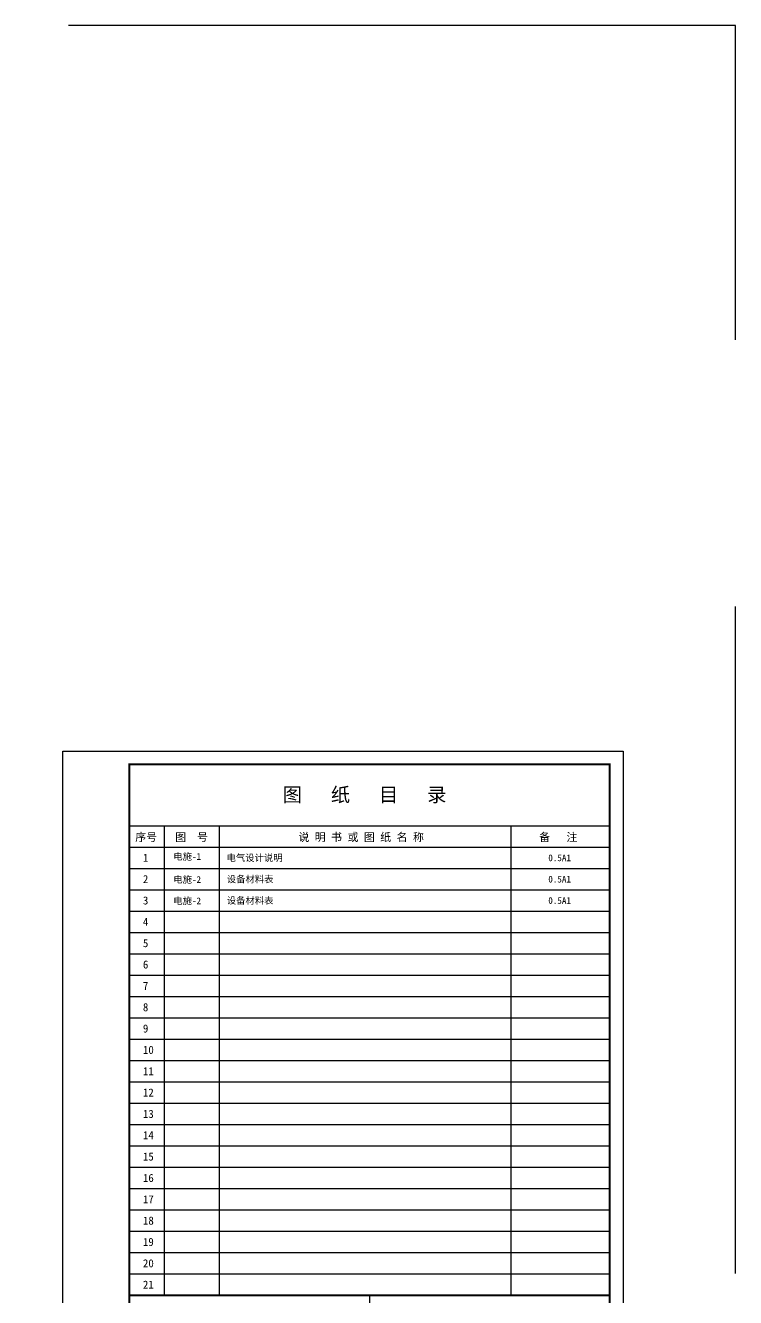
# Model space of a CAD drawing. Header units: millimetres. Extents: x 451834 to 908217, y 418823 to 838421.
# Drawn here: x 453639.1 to 453905.2, y 419163.8 to 419640.6 of the extents above; entities that cross this region are included whole.
import ezdxf

# ---------------------------------------------------------------- set-up
doc = ezdxf.new("R2010")
doc.units = ezdxf.units.MM
doc.header["$LTSCALE"] = 1000
doc.linetypes.add('DASH', pattern=[0.35, 0.25, -0.1])
doc.layers.add('DOTLN', color=2, linetype='DASH')
doc.layers.add('图框', color=7, linetype='Continuous')
doc.styles.add('广建图框1', font='SimSun.ttf')
doc.styles.add('广建图框2', font='simhei_0.ttf')

msp = doc.modelspace()

# ---------------------------------------------------------------- linework, layer by layer
for p, q in [((453678.017, 419340.613), (453858.017, 419340.613)), ((453691.017, 419340.613), (453691.017, 419164.613)), ((453711.638, 419340.613), (453711.638, 419164.613)), ((453821.017, 419340.613), (453821.017, 419164.613)), ((453678.017, 419332.613), (453858.017, 419332.613)), ((453678.017, 419324.613), (453858.017, 419324.613)), ((453678.017, 419316.613), (453858.017, 419316.613)), ((453678.017, 419308.613), (453858.017, 419308.613)), ((453678.017, 419300.613), (453858.017, 419300.613)), ((453678.017, 419292.613), (453858.017, 419292.613)), ((453678.017, 419284.613), (453858.017, 419284.613)), ((453678.017, 419276.613), (453858.017, 419276.613)), ((453678.017, 419268.613), (453858.017, 419268.613)), ((453678.017, 419260.613), (453858.017, 419260.613)), ((453678.017, 419252.613), (453858.017, 419252.613)), ((453678.017, 419244.613), (453858.017, 419244.613)), ((453678.017, 419236.613), (453858.017, 419236.613)), ((453678.017, 419228.613), (453858.017, 419228.613)), ((453678.017, 419220.613), (453858.017, 419220.613)), ((453678.017, 419212.613), (453858.017, 419212.613)), ((453678.017, 419204.613), (453858.017, 419204.613)), ((453678.017, 419196.613), (453858.017, 419196.613)), ((453678.017, 419188.613), (453858.017, 419188.613)), ((453678.017, 419180.613), (453858.017, 419180.613)), ((453678.017, 419172.613), (453858.017, 419172.613)), ((453768.017, 419164.613), (453768.017, 419120.886))]:
    msp.add_line(p, q)
for points in [[(453863.017, 419071.613), (453653.017, 419071.613), (453653.017, 419368.613), (453863.017, 419368.613)], [(453678.017, 419164.613), (453858.017, 419164.613), (453858.017, 419076.613), (453678.017, 419076.613)]]:
    msp.add_lwpolyline(points, close=True)
at = {"const_width": 0.7}
msp.add_lwpolyline([(453678.017, 419363.613), (453678.017, 419076.613), (453858.017, 419076.613), (453858.017, 419363.613)], close=True, dxfattribs=at)
msp.add_lwpolyline([(453678.017, 419164.613), (453858.017, 419164.613)], dxfattribs=at)
at = {"layer": 'DOTLN', "linetype": 'DASH'}
msp.add_lwpolyline([(451834.349, 418822.772), (453905.177, 418822.772), (453905.177, 419640.592), (451834.349, 419640.592)], close=True, dxfattribs=at)

# ---------------------------------------------------------------- texts
at = {"style": '广建图框1'}
for s, p in [('1', (453683.08, 419327.091)), ('2', (453683.08, 419319.091)), ('3', (453683.08, 419311.091)), ('4', (453683.08, 419303.091)), ('5', (453683.08, 419295.091)), ('6', (453683.08, 419287.091)), ('7', (453683.08, 419279.091)), ('8', (453683.08, 419271.091)), ('9', (453683.08, 419263.091)), ('10', (453683.08, 419255.091)), ('11', (453683.08, 419247.091)), ('12', (453683.08, 419239.091)), ('13', (453683.08, 419231.091)), ('14', (453683.08, 419223.091)), ('15', (453683.08, 419215.091)), ('16', (453683.08, 419207.091)), ('17', (453683.08, 419199.091)), ('18', (453683.08, 419191.091)), ('19', (453683.08, 419183.091)), ('20', (453683.08, 419175.091)), ('21', (453683.08, 419167.091))]:
    msp.add_text(s, height=3, dxfattribs=at).set_placement(p)
at = {"layer": '图框', "style": '广建图框2'}
for s, height, p in [('图   纸   目   录', 5.3, (453735.47, 419349.603)), ('序号', 3, (453680.206, 419334.827)), ('图  号', 3, (453695.195, 419334.827)), ('说 明 书 或 图 纸 名 称', 3, (453741.352, 419334.827)), ('备   注', 3, (453831.598, 419334.827)), ('电施-1', 2.5, (453694.472, 419327.822)), ('电气设计说明', 2.5, (453714.433, 419327.324)), ('0.5A1', 2.5, (453835, 419327.324)), ('电施-2', 2.5, (453694.472, 419319.203)), ('设备材料表', 2.5, (453714.522, 419319.324)), ('0.5A1', 2.5, (453835, 419319.324)), ('电施-2', 2.5, (453694.472, 419311.203)), ('设备材料表', 2.5, (453714.522, 419311.324)), ('0.5A1', 2.5, (453835, 419311.324))]:
    msp.add_text(s, height=height, dxfattribs=at).set_placement(p)

doc.saveas('drawing.dxf')
